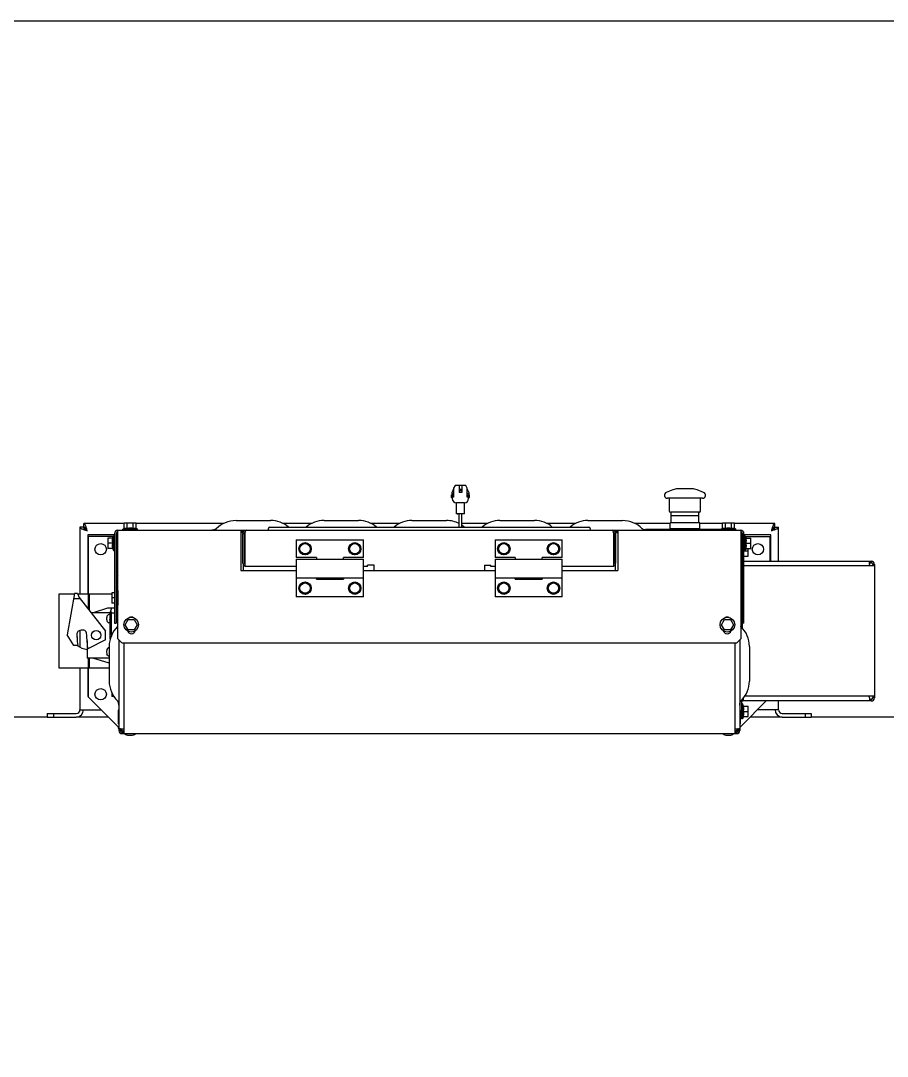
# Model space of a CAD drawing. Header units: millimetres. Extents: x 0 to 1390178, y 0 to 110113.
# Drawn here: x 719377.6 to 719758.2, y 32176.1 to 32630.7 of the extents above; entities that cross this region are included whole.
import ezdxf
from ezdxf.xclip import XClip

# ---------------------------------------------------------------- set-up
doc = ezdxf.new("R2010")
doc.units = ezdxf.units.MM
doc.header["$LTSCALE"] = 100
doc.header["$XCLIPFRAME"] = 0
doc.layers.add('X - 평면도$0$M-PAD', color=8, linetype='Continuous')
doc.layers.add('X - 평면도$0$설비장비', color=6, linetype='Continuous', plot=False)

# ---------------------------------------------------------------- blocks, each defined once
blk = doc.blocks.new('X - 평면도$0$A$C7c159ae6')
at = {"layer": 'X - 평면도$0$M-PAD'}
blk.add_lwpolyline([(7.29, 0), (7.29, -1300), (-2692.71, -1300), (-2692.71, 0), (7.29, 0)], dxfattribs=at)
at = {"layer": 'X - 평면도$0$설비장비'}
for p, q in [((-736.36, -204.07), (-737.05, -205.27)), ((-731.74, -204.07), (-736.36, -204.07)), ((-734.63, -204.07), (-734.63, -207.07)), ((-733.47, -204.07), (-733.47, -207.07)), ((-731.05, -205.27), (-731.74, -204.07)), ((-737.92, -209.27), (-737.92, -208.2)), ((-737.05, -205.57), (-737.86, -207.3)), ((-737.86, -207.3), (-737.86, -207.77)), ((-737.86, -207.77), (-737.05, -207.47)), ((-737.63, -208.2), (-737.63, -208.92)), ((-737.05, -205.27), (-737.05, -209.15)), ((-733.47, -205.8), (-734.63, -205.8)), ((-733.47, -206.38), (-734.63, -206.38)), ((-733.47, -207.07), (-734.63, -207.07)), ((-731.05, -209.15), (-731.05, -205.27)), ((-730.24, -207.3), (-731.05, -205.57)), ((-731.04, -207.47), (-730.24, -207.77)), ((-730.47, -208.92), (-730.47, -208.2)), ((-730.24, -207.77), (-730.24, -207.3)), ((-730.18, -208.2), (-730.18, -209.27)), ((-640.77, -205.93), (-643.66, -207.08)), ((-632.3, -205.52), (-638.63, -205.52)), ((-627.27, -207.08), (-630.16, -205.93)), ((-737.05, -209.15), (-737.63, -209.15)), ((-737.63, -209.15), (-737.63, -209.73)), ((-732.32, -211.58), (-735.78, -211.58)), ((-735.78, -216.54), (-735.78, -211.58)), ((-732.32, -216.54), (-732.32, -211.58)), ((-730.47, -209.15), (-731.05, -209.15)), ((-730.47, -209.73), (-730.47, -209.15)), ((-627.77, -209.66), (-643.17, -209.66)), ((-642.32, -215.34), (-642.32, -209.66)), ((-628.61, -215.34), (-628.61, -209.66)), ((-732.32, -216.54), (-735.78, -216.54)), ((-735.49, -216.58), (-735.49, -216.54)), ((-735.14, -216.58), (-735.49, -216.58)), ((-735.48, -216.58), (-735.48, -216.54)), ((-735.44, -216.58), (-735.44, -216.54)), ((-735.4, -216.58), (-735.4, -216.54)), ((-735.35, -216.58), (-735.35, -216.54)), ((-735.31, -216.58), (-735.31, -216.54)), ((-735.24, -216.58), (-735.24, -216.54)), ((-735.2, -216.58), (-735.2, -216.54)), ((-735.16, -216.58), (-735.16, -216.54)), ((-735.15, -216.58), (-735.15, -216.54)), ((-735.14, -216.58), (-735.14, -216.54)), ((-734.68, -222.27), (-734.68, -216.54)), ((-733.41, -222.27), (-733.41, -216.54)), ((-629.07, -215.8), (-641.87, -215.8)), ((-629.37, -217.35), (-641.57, -217.35)), ((-641.57, -220.37), (-641.57, -217.35)), ((-641.53, -217.35), (-641.53, -215.8)), ((-629.41, -217.35), (-629.41, -215.8)), ((-629.37, -220.37), (-629.37, -217.35)), ((-899.6, -222.36), (-901.15, -222.36)), ((-901.15, -222.36), (-901.15, -251.79)), ((-901.15, -222.36), (-901.13, -222.46)), ((-901.13, -222.46), (-901.07, -222.57)), ((-901.07, -222.57), (-900.97, -222.68)), ((-900.97, -222.68), (-900.83, -222.79)), ((-899.6, -222.36), (-899.58, -222.48)), ((-899.58, -222.48), (-899.54, -222.61)), ((-899.54, -222.61), (-899.47, -222.73)), ((-881.73, -220.68), (-899.47, -220.68)), ((-899.47, -222.23), (-899.47, -220.68)), ((-899.36, -220.7), (-899.47, -220.68)), ((-899.34, -222.24), (-899.47, -222.23)), ((-899.47, -222.73), (-899.38, -222.86)), ((-899.25, -220.76), (-899.36, -220.7)), ((-899.22, -222.28), (-899.34, -222.24)), ((-899.15, -220.86), (-899.25, -220.76)), ((-899.09, -222.35), (-899.22, -222.28)), ((-899.04, -220.99), (-899.15, -220.86)), ((-898.97, -222.45), (-899.09, -222.35)), ((-898.93, -221.17), (-899.04, -220.99)), ((-898.84, -222.57), (-898.97, -222.45)), ((-898.82, -221.37), (-898.93, -221.17)), ((-898.72, -222.71), (-898.84, -222.57)), ((-898.72, -221.61), (-898.82, -221.37)), ((-898.61, -221.88), (-898.72, -221.61)), ((-898.59, -222.87), (-898.72, -222.71)), ((-898.5, -222.17), (-898.61, -221.88)), ((-898.39, -222.48), (-898.5, -222.17)), ((-898.28, -222.81), (-898.39, -222.48)), ((-876.48, -220.63), (-881.73, -220.63)), ((-881.73, -222.86), (-881.73, -220.63)), ((-881.57, -222.79), (-881.4, -222.75)), ((-881.4, -222.75), (-881.24, -222.72)), ((-881.24, -222.72), (-881.07, -222.71)), ((-881.07, -222.71), (-880.91, -222.72)), ((-880.91, -222.72), (-880.74, -222.75)), ((-880.74, -222.75), (-880.58, -222.79)), ((-880.42, -222.86), (-880.42, -220.63)), ((-877.79, -222.86), (-877.79, -220.63)), ((-877.63, -222.79), (-877.47, -222.75)), ((-877.47, -222.75), (-877.3, -222.72)), ((-877.3, -222.72), (-877.14, -222.71)), ((-877.14, -222.71), (-876.97, -222.72)), ((-876.97, -222.72), (-876.81, -222.75)), ((-876.81, -222.75), (-876.64, -222.79)), ((-876.48, -222.86), (-876.48, -220.63)), ((-837.97, -220.68), (-876.48, -220.68)), ((-832.61, -219.42), (-817.42, -219.42)), ((-817.74, -222.27), (-677.74, -222.27)), ((-799.33, -220.68), (-812.06, -220.68)), ((-793.97, -219.42), (-778.78, -219.42)), ((-760.69, -220.68), (-773.43, -220.68)), ((-755.34, -219.42), (-740.14, -219.42)), ((-734.68, -220.68), (-734.79, -220.68)), ((-722.06, -220.68), (-733.41, -220.68)), ((-716.7, -219.42), (-701.51, -219.42)), ((-683.42, -220.68), (-696.15, -220.68)), ((-678.06, -219.42), (-662.87, -219.42)), ((-641.96, -220.68), (-657.52, -220.68)), ((-628.98, -220.37), (-641.96, -220.37)), ((-641.96, -223.02), (-641.96, -220.37)), ((-628.98, -223.02), (-628.98, -220.37)), ((-619, -220.68), (-628.98, -220.68)), ((-613.75, -220.63), (-619, -220.63)), ((-619, -222.86), (-619, -220.63)), ((-618.84, -222.79), (-618.68, -222.75)), ((-618.68, -222.75), (-618.51, -222.72)), ((-618.51, -222.72), (-618.35, -222.71)), ((-618.35, -222.71), (-618.18, -222.72)), ((-618.18, -222.72), (-618.02, -222.75)), ((-618.02, -222.75), (-617.85, -222.79)), ((-617.69, -222.86), (-617.69, -220.63)), ((-615.07, -222.86), (-615.07, -220.63)), ((-614.9, -222.79), (-614.74, -222.75)), ((-614.74, -222.75), (-614.57, -222.72)), ((-614.57, -222.72), (-614.41, -222.71)), ((-614.41, -222.71), (-614.24, -222.72)), ((-614.24, -222.72), (-614.08, -222.75)), ((-614.08, -222.75), (-613.92, -222.79)), ((-613.75, -222.86), (-613.75, -220.63)), ((-596.01, -220.68), (-613.75, -220.68)), ((-597.09, -222.48), (-597.2, -222.81)), ((-596.98, -222.17), (-597.09, -222.48)), ((-596.87, -221.88), (-596.98, -222.17)), ((-596.77, -222.71), (-596.89, -222.87)), ((-596.77, -221.61), (-596.87, -221.88)), ((-596.66, -221.37), (-596.77, -221.61)), ((-596.64, -222.57), (-596.77, -222.71)), ((-596.55, -221.17), (-596.66, -221.37)), ((-596.51, -222.45), (-596.64, -222.57)), ((-596.44, -220.99), (-596.55, -221.17)), ((-596.39, -222.35), (-596.51, -222.45)), ((-596.34, -220.86), (-596.44, -220.99)), ((-596.26, -222.28), (-596.39, -222.35)), ((-596.23, -220.76), (-596.34, -220.86)), ((-596.14, -222.24), (-596.26, -222.28)), ((-596.12, -220.7), (-596.23, -220.76)), ((-596.01, -222.23), (-596.14, -222.24)), ((-596.01, -220.68), (-596.12, -220.7)), ((-596.1, -222.86), (-596.01, -222.73)), ((-596.01, -222.23), (-596.01, -220.68)), ((-596.01, -222.73), (-595.94, -222.61)), ((-595.94, -222.61), (-595.9, -222.48)), ((-595.9, -222.48), (-595.88, -222.36)), ((-595.88, -222.36), (-594.33, -222.36)), ((-594.65, -222.79), (-594.51, -222.68)), ((-594.51, -222.68), (-594.41, -222.57)), ((-594.41, -222.57), (-594.35, -222.46)), ((-594.35, -222.46), (-594.33, -222.36)), ((-594.33, -237.27), (-594.33, -222.36)), ((-900.83, -222.79), (-900.66, -222.9)), ((-900.66, -222.9), (-900.45, -223)), ((-900.45, -223), (-900.22, -223.11)), ((-900.22, -223.11), (-899.95, -223.22)), ((-899.95, -223.22), (-899.66, -223.33)), ((-899.66, -223.33), (-899.34, -223.43)), ((-899.38, -222.86), (-899.26, -222.99)), ((-899.34, -223.43), (-899.01, -223.54)), ((-899.26, -222.99), (-899.12, -223.11)), ((-899.12, -223.11), (-898.96, -223.24)), ((-899.01, -223.54), (-898.67, -223.65)), ((-898.96, -223.24), (-898.78, -223.36)), ((-898.78, -223.36), (-898.59, -223.49)), ((-898.67, -223.65), (-898.32, -223.76)), ((-898.46, -223.05), (-898.59, -222.87)), ((-898.59, -223.49), (-898.38, -223.61)), ((-898.34, -223.24), (-898.46, -223.05)), ((-898.38, -223.61), (-898.17, -223.74)), ((-898.21, -223.44), (-898.34, -223.24)), ((-898.32, -223.76), (-897.96, -223.87)), ((-898.18, -223.16), (-898.28, -222.81)), ((-898.09, -223.65), (-898.21, -223.44)), ((-898.07, -223.51), (-898.18, -223.16)), ((-898.17, -223.74), (-897.96, -223.87)), ((-897.96, -223.87), (-898.09, -223.65)), ((-897.96, -223.87), (-898.07, -223.51)), ((-885.92, -225.68), (-897.74, -225.68)), ((-897.74, -225.68), (-897.74, -251.79)), ((-886.54, -226.47), (-897.51, -226.47)), ((-897.51, -226.47), (-897.51, -251.79)), ((-886.7, -227.09), (-888.92, -227.09)), ((-888.92, -227.09), (-888.92, -231.63)), ((-886.84, -227.08), (-886.38, -226.13)), ((-886.76, -227.37), (-886.7, -227.09)), ((-886.38, -226.13), (-885.92, -226.13)), ((-886.38, -226.13), (-886.38, -232.59)), ((-885.92, -225.04), (-885.92, -264.54)), ((-885.24, -225.04), (-885.24, -264.54)), ((-884.79, -227.27), (-885.24, -227.27)), ((-884.79, -225.04), (-884.79, -227.99)), ((-884.51, -225.68), (-884.79, -225.68)), ((-884.79, -226.47), (-884.51, -226.47)), ((-884.51, -223.63), (-828.15, -223.63)), ((-884.51, -271.36), (-884.51, -223.63)), ((-881.73, -222.86), (-882.33, -223.18)), ((-882.33, -223.18), (-875.88, -223.18)), ((-882.33, -223.63), (-882.33, -223.18)), ((-881.73, -222.86), (-881.57, -222.79)), ((-880.58, -222.79), (-880.42, -222.86)), ((-877.79, -222.86), (-877.63, -222.79)), ((-876.64, -222.79), (-876.48, -222.86)), ((-876.48, -222.86), (-875.88, -223.18)), ((-875.88, -223.63), (-875.88, -223.18)), ((-843.02, -223.63), (-843.18, -223.63)), ((-842.87, -223.62), (-843.02, -223.63)), ((-842.71, -223.6), (-842.87, -223.62)), ((-842.56, -223.58), (-842.71, -223.6)), ((-842.42, -223.56), (-842.56, -223.58)), ((-842.3, -223.53), (-842.42, -223.56)), ((-842.18, -223.5), (-842.3, -223.53)), ((-842.07, -223.47), (-842.18, -223.5)), ((-841.97, -223.44), (-842.07, -223.47)), ((-841.88, -223.41), (-841.97, -223.44)), ((-841.79, -223.37), (-841.88, -223.41)), ((-841.72, -223.34), (-841.79, -223.37)), ((-841.65, -223.31), (-841.72, -223.34)), ((-841.59, -223.28), (-841.65, -223.31)), ((-841.54, -223.25), (-841.59, -223.28)), ((-841.49, -223.22), (-841.54, -223.25)), ((-841.45, -223.2), (-841.49, -223.22)), ((-841.4, -223.17), (-841.45, -223.2)), ((-841.36, -223.14), (-841.4, -223.17)), ((-841.32, -223.11), (-841.36, -223.14)), ((-841.28, -223.08), (-841.32, -223.11)), ((-830.47, -223.63), (-830.47, -241.36)), ((-829.38, -224.31), (-830.47, -224.31)), ((-830.44, -224.55), (-830.47, -224.54)), ((-830.33, -224.58), (-830.44, -224.55)), ((-830.22, -224.61), (-830.33, -224.58)), ((-830.09, -224.62), (-830.22, -224.61)), ((-829.97, -224.62), (-830.09, -224.62)), ((-829.49, -224.62), (-829.97, -224.62)), ((-829.56, -225.04), (-828.88, -225.04)), ((-829.56, -238.13), (-829.56, -225.04)), ((-829.38, -224.36), (-829.38, -223.63)), ((-828.88, -238.13), (-828.88, -225.04)), ((-828.68, -224.8), (-828.75, -225.04)), ((-828.75, -225.04), (-828.75, -239.54)), ((-828.61, -224.56), (-828.68, -224.8)), ((-828.55, -224.34), (-828.61, -224.56)), ((-828.48, -224.13), (-828.55, -224.34)), ((-828.41, -223.96), (-828.48, -224.13)), ((-828.35, -223.82), (-828.41, -223.96)), ((-828.28, -223.72), (-828.35, -223.82)), ((-828.21, -223.65), (-828.28, -223.72)), ((-828.15, -223.63), (-828.21, -223.65)), ((-828.15, -223.63), (-667.33, -223.63)), ((-818.42, -223.63), (-818.42, -222.95)), ((-677.06, -222.95), (-677.06, -223.63)), ((-667.26, -223.66), (-667.34, -223.63)), ((-667.33, -223.63), (-610.97, -223.63)), ((-667.19, -223.74), (-667.26, -223.66)), ((-667.11, -223.87), (-667.19, -223.74)), ((-667.04, -224.04), (-667.11, -223.87)), ((-666.96, -224.26), (-667.04, -224.04)), ((-666.89, -224.5), (-666.96, -224.26)), ((-666.81, -224.77), (-666.89, -224.5)), ((-666.74, -225.04), (-666.81, -224.77)), ((-666.74, -239.54), (-666.74, -225.04)), ((-665.92, -225.04), (-666.6, -225.04)), ((-666.6, -225.04), (-666.6, -238.13)), ((-666.1, -224.36), (-666.1, -223.63)), ((-665.01, -224.31), (-666.1, -224.31)), ((-665.51, -224.62), (-665.99, -224.62)), ((-665.92, -225.04), (-665.92, -238.13)), ((-665.51, -224.62), (-665.39, -224.62)), ((-665.39, -224.62), (-665.27, -224.61)), ((-665.27, -224.61), (-665.15, -224.58)), ((-665.15, -224.58), (-665.05, -224.55)), ((-665.05, -224.55), (-665.01, -224.54)), ((-665.01, -223.63), (-665.01, -241.36)), ((-654.16, -223.11), (-654.21, -223.08)), ((-654.12, -223.14), (-654.16, -223.11)), ((-654.08, -223.17), (-654.12, -223.14)), ((-654.04, -223.2), (-654.08, -223.17)), ((-653.99, -223.22), (-654.04, -223.2)), ((-653.94, -223.25), (-653.99, -223.22)), ((-653.89, -223.28), (-653.94, -223.25)), ((-653.83, -223.31), (-653.89, -223.28)), ((-653.76, -223.34), (-653.83, -223.31)), ((-653.69, -223.37), (-653.76, -223.34)), ((-653.6, -223.41), (-653.69, -223.37)), ((-653.51, -223.44), (-653.6, -223.41)), ((-653.41, -223.47), (-653.51, -223.44)), ((-653.3, -223.5), (-653.41, -223.47)), ((-653.19, -223.53), (-653.3, -223.5)), ((-653.06, -223.56), (-653.19, -223.53)), ((-652.92, -223.58), (-653.06, -223.56)), ((-652.77, -223.6), (-652.92, -223.58)), ((-652.74, -223.61), (-652.77, -223.6)), ((-618.2, -223.4), (-652.74, -223.4)), ((-652.74, -223.63), (-652.74, -223.4)), ((-640.71, -223.38), (-651.39, -223.38)), ((-651.39, -223.4), (-651.39, -223.38)), ((-651.3, -223.4), (-651.3, -223.38)), ((-651.24, -223.4), (-651.24, -223.38)), ((-651.13, -223.4), (-651.13, -223.38)), ((-651.11, -223.4), (-651.11, -223.38)), ((-651.07, -223.4), (-651.07, -223.38)), ((-650.97, -223.4), (-650.97, -223.38)), ((-650.9, -223.4), (-650.9, -223.38)), ((-650.63, -223.4), (-650.63, -223.38)), ((-650.56, -223.4), (-650.56, -223.38)), ((-650.34, -223.4), (-650.34, -223.38)), ((-649.93, -223.4), (-649.93, -223.38)), ((-649.81, -223.4), (-649.81, -223.38)), ((-649.61, -223.4), (-649.61, -223.38)), ((-649.38, -223.4), (-649.38, -223.38)), ((-649.23, -223.4), (-649.23, -223.38)), ((-649.11, -223.4), (-649.11, -223.38)), ((-649.11, -223.4), (-649.11, -223.38)), ((-649.04, -223.4), (-649.04, -223.38)), ((-648.84, -223.4), (-648.84, -223.38)), ((-648.69, -223.4), (-648.69, -223.38)), ((-648.52, -223.4), (-648.52, -223.38)), ((-648.26, -223.4), (-648.26, -223.38)), ((-648.14, -223.4), (-648.14, -223.38)), ((-647.18, -223.4), (-647.18, -223.38)), ((-646.96, -223.4), (-646.96, -223.38)), ((-646.73, -223.4), (-646.73, -223.38)), ((-646.45, -223.4), (-646.45, -223.38)), ((-645.68, -223.4), (-645.68, -223.38)), ((-645.49, -223.4), (-645.49, -223.38)), ((-644.67, -223.4), (-644.67, -223.38)), ((-644.64, -223.4), (-644.64, -223.38)), ((-644.56, -223.4), (-644.56, -223.38)), ((-644.41, -223.4), (-644.41, -223.38)), ((-644.1, -223.4), (-644.1, -223.38)), ((-643.9, -223.4), (-643.9, -223.38)), ((-643.7, -223.4), (-643.7, -223.38)), ((-643.46, -223.4), (-643.46, -223.38)), ((-643.29, -223.4), (-643.29, -223.38)), ((-643.04, -223.4), (-643.04, -223.38)), ((-628.98, -223.02), (-641.96, -223.02)), ((-641.69, -223.4), (-641.69, -223.38)), ((-641.6, -223.38), (-641.6, -223.02)), ((-641.57, -223.4), (-641.57, -223.38)), ((-641.44, -223.4), (-641.44, -223.38)), ((-641.32, -223.4), (-641.32, -223.38)), ((-640.83, -223.4), (-640.83, -223.38)), ((-640.71, -223.4), (-640.71, -223.38)), ((-638.07, -223.38), (-638.69, -223.38)), ((-638.69, -223.4), (-638.69, -223.38)), ((-638.12, -223.4), (-638.12, -223.38)), ((-638.07, -223.4), (-638.07, -223.38)), ((-633.8, -223.38), (-635.58, -223.38)), ((-635.58, -223.4), (-635.58, -223.38)), ((-635.47, -223.4), (-635.47, -223.38)), ((-635.09, -223.4), (-635.09, -223.38)), ((-634.15, -223.4), (-634.15, -223.38)), ((-634.05, -223.4), (-634.05, -223.38)), ((-633.8, -223.4), (-633.8, -223.38)), ((-631.65, -223.38), (-633.44, -223.38)), ((-633.44, -223.4), (-633.44, -223.38)), ((-633.43, -223.4), (-633.43, -223.38)), ((-633.29, -223.4), (-633.29, -223.38)), ((-633.2, -223.4), (-633.2, -223.38)), ((-633.08, -223.4), (-633.08, -223.38)), ((-632.88, -223.4), (-632.88, -223.38)), ((-632.7, -223.4), (-632.7, -223.38)), ((-632.48, -223.4), (-632.48, -223.38)), ((-632.16, -223.4), (-632.16, -223.38)), ((-631.96, -223.4), (-631.96, -223.38)), ((-631.82, -223.4), (-631.82, -223.38)), ((-631.69, -223.4), (-631.69, -223.38)), ((-631.65, -223.4), (-631.65, -223.38)), ((-629.38, -223.38), (-631, -223.38)), ((-631, -223.4), (-631, -223.38)), ((-630.95, -223.4), (-630.95, -223.38)), ((-630.87, -223.4), (-630.87, -223.38)), ((-629.38, -223.4), (-629.38, -223.38)), ((-629.33, -223.4), (-629.33, -223.02)), ((-622.76, -223.38), (-629.33, -223.38)), ((-628.85, -223.4), (-628.85, -223.38)), ((-628.81, -223.4), (-628.81, -223.38)), ((-628.72, -223.4), (-628.72, -223.38)), ((-628.57, -223.4), (-628.57, -223.38)), ((-628.25, -223.4), (-628.25, -223.38)), ((-628.07, -223.4), (-628.07, -223.38)), ((-626.19, -223.4), (-626.19, -223.38)), ((-625.92, -223.4), (-625.92, -223.38)), ((-624.89, -223.4), (-624.89, -223.38)), ((-624.71, -223.4), (-624.71, -223.38)), ((-623.99, -223.4), (-623.99, -223.38)), ((-623.82, -223.4), (-623.82, -223.38)), ((-623.73, -223.4), (-623.73, -223.38)), ((-623.55, -223.4), (-623.55, -223.38)), ((-623.29, -223.4), (-623.29, -223.38)), ((-623.12, -223.4), (-623.12, -223.38)), ((-622.98, -223.4), (-622.98, -223.38)), ((-622.85, -223.4), (-622.85, -223.38)), ((-619.55, -223.38), (-622.76, -223.38)), ((-622.76, -223.4), (-622.76, -223.38)), ((-622.76, -223.4), (-622.76, -223.38)), ((-622.34, -223.4), (-622.34, -223.38)), ((-622.12, -223.4), (-622.12, -223.38)), ((-621.88, -223.4), (-621.88, -223.38)), ((-621.85, -223.4), (-621.85, -223.38)), ((-621.84, -223.4), (-621.84, -223.38)), ((-621.82, -223.4), (-621.82, -223.38)), ((-619, -222.86), (-619.6, -223.18)), ((-619.6, -223.18), (-613.15, -223.18)), ((-619.6, -223.38), (-619.6, -223.18)), ((-619.55, -223.4), (-619.55, -223.38)), ((-619, -222.86), (-618.84, -222.79)), ((-618.2, -223.63), (-618.2, -223.4)), ((-617.85, -222.79), (-617.69, -222.86)), ((-615.07, -222.86), (-614.9, -222.79)), ((-613.92, -222.79), (-613.75, -222.86)), ((-613.75, -222.86), (-613.15, -223.18)), ((-613.15, -223.63), (-613.15, -223.18)), ((-610.98, -223.63), (-610.98, -271.36)), ((-610.7, -225.68), (-610.98, -225.68)), ((-610.7, -226.47), (-610.98, -226.47)), ((-610.7, -225.04), (-610.7, -227.99)), ((-610.7, -227.27), (-610.24, -227.27)), ((-610.24, -264.54), (-610.24, -225.04)), ((-609.56, -264.54), (-609.56, -225.04)), ((-597.74, -225.68), (-609.56, -225.68)), ((-609.1, -226.13), (-609.56, -226.13)), ((-609.1, -226.13), (-609.1, -232.59)), ((-608.64, -227.08), (-609.1, -226.13)), ((-608.94, -226.47), (-597.97, -226.47)), ((-608.79, -227.09), (-606.56, -227.09)), ((-608.79, -227.09), (-608.72, -227.37)), ((-606.56, -231.63), (-606.56, -227.09)), ((-597.97, -237.27), (-597.97, -226.47)), ((-597.74, -237.27), (-597.74, -225.68)), ((-597.41, -223.51), (-597.52, -223.87)), ((-597.4, -223.65), (-597.52, -223.87)), ((-597.52, -223.87), (-597.31, -223.74)), ((-597.52, -223.87), (-597.16, -223.76)), ((-597.31, -223.16), (-597.41, -223.51)), ((-597.27, -223.44), (-597.4, -223.65)), ((-597.2, -222.81), (-597.31, -223.16)), ((-597.31, -223.74), (-597.1, -223.61)), ((-597.14, -223.24), (-597.27, -223.44)), ((-597.16, -223.76), (-596.81, -223.65)), ((-597.02, -223.05), (-597.14, -223.24)), ((-597.1, -223.61), (-596.89, -223.49)), ((-596.89, -222.87), (-597.02, -223.05)), ((-596.89, -223.49), (-596.7, -223.36)), ((-596.81, -223.65), (-596.47, -223.54)), ((-596.7, -223.36), (-596.52, -223.24)), ((-596.52, -223.24), (-596.36, -223.11)), ((-596.47, -223.54), (-596.14, -223.43)), ((-596.36, -223.11), (-596.22, -222.99)), ((-596.22, -222.99), (-596.1, -222.86)), ((-596.14, -223.43), (-595.82, -223.33)), ((-595.82, -223.33), (-595.53, -223.22)), ((-595.53, -223.22), (-595.27, -223.11)), ((-595.27, -223.11), (-595.03, -223)), ((-595.03, -223), (-594.82, -222.9)), ((-594.82, -222.9), (-594.65, -222.79)), ((-886.7, -229.36), (-888.92, -229.36)), ((-886.7, -231.63), (-888.92, -231.63)), ((-886.85, -228.22), (-886.84, -227.94)), ((-886.84, -228.51), (-886.85, -228.22)), ((-886.85, -230.49), (-886.84, -230.21)), ((-886.84, -230.78), (-886.85, -230.49)), ((-886.84, -227.94), (-886.81, -227.65)), ((-886.81, -228.79), (-886.84, -228.51)), ((-886.84, -230.21), (-886.81, -229.92)), ((-886.81, -231.07), (-886.84, -230.78)), ((-886.84, -231.64), (-886.38, -232.59)), ((-886.81, -227.65), (-886.76, -227.37)), ((-886.76, -229.08), (-886.81, -228.79)), ((-886.81, -229.92), (-886.76, -229.64)), ((-886.76, -231.35), (-886.81, -231.07)), ((-886.7, -229.36), (-886.76, -229.08)), ((-886.76, -229.64), (-886.7, -229.36)), ((-886.7, -231.63), (-886.76, -231.35)), ((-885.24, -227.99), (-884.51, -227.99)), ((-885.24, -230.72), (-884.51, -230.72)), ((-806.15, -227.95), (-776.6, -227.95)), ((-806.15, -227.95), (-806.15, -235.68)), ((-804.56, -230.5), (-802.29, -229.19)), ((-804.56, -233.13), (-804.56, -230.5)), ((-802.29, -229.19), (-800.01, -230.5)), ((-800.01, -230.5), (-800.01, -233.13)), ((-782.74, -230.5), (-780.47, -229.19)), ((-782.74, -233.13), (-782.74, -230.5)), ((-780.47, -229.19), (-778.2, -230.5)), ((-778.2, -230.5), (-778.2, -233.13)), ((-776.6, -235.68), (-776.6, -227.95)), ((-718.88, -227.95), (-689.33, -227.95)), ((-718.88, -227.95), (-718.88, -235.68)), ((-717.29, -230.5), (-715.01, -229.19)), ((-717.29, -233.13), (-717.29, -230.5)), ((-715.01, -229.19), (-712.74, -230.5)), ((-712.74, -230.5), (-712.74, -233.13)), ((-695.47, -230.5), (-693.2, -229.19)), ((-695.47, -233.13), (-695.47, -230.5)), ((-693.2, -229.19), (-690.92, -230.5)), ((-690.92, -230.5), (-690.92, -233.13)), ((-689.33, -235.68), (-689.33, -227.95)), ((-610.24, -227.99), (-610.98, -227.99)), ((-610.24, -230.72), (-610.98, -230.72)), ((-610.7, -236.24), (-610.7, -230.72)), ((-608.64, -231.64), (-609.1, -232.59)), ((-608.72, -229.08), (-608.79, -229.36)), ((-608.79, -229.36), (-606.56, -229.36)), ((-608.79, -229.36), (-608.72, -229.64)), ((-608.72, -231.35), (-608.79, -231.63)), ((-608.79, -231.63), (-606.56, -231.63)), ((-608.72, -227.37), (-608.67, -227.65)), ((-608.67, -228.79), (-608.72, -229.08)), ((-608.72, -229.64), (-608.67, -229.92)), ((-608.67, -231.07), (-608.72, -231.35)), ((-608.67, -227.65), (-608.65, -227.94)), ((-608.65, -228.51), (-608.67, -228.79)), ((-608.67, -229.92), (-608.65, -230.21)), ((-608.65, -230.78), (-608.67, -231.07)), ((-608.65, -227.94), (-608.64, -228.22)), ((-608.64, -228.22), (-608.65, -228.51)), ((-608.65, -230.21), (-608.64, -230.5)), ((-608.64, -230.5), (-608.65, -230.78)), ((-607.7, -234.99), (-607.7, -231.63)), ((-886.38, -232.59), (-885.92, -232.59)), ((-884.51, -235.97), (-885.24, -236.68)), ((-797.29, -235.68), (-806.15, -235.68)), ((-806.15, -236.36), (-776.6, -236.36)), ((-806.15, -236.36), (-806.15, -252.95)), ((-802.29, -234.44), (-804.56, -233.13)), ((-800.01, -233.13), (-802.29, -234.44)), ((-797.29, -235.68), (-797.29, -236.36)), ((-776.6, -235.68), (-785.47, -235.68)), ((-785.47, -236.36), (-785.47, -235.68)), ((-780.47, -234.44), (-782.74, -233.13)), ((-778.2, -233.13), (-780.47, -234.44)), ((-776.6, -252.95), (-776.6, -236.36)), ((-710.01, -235.68), (-718.88, -235.68)), ((-718.88, -236.36), (-689.33, -236.36)), ((-718.88, -236.36), (-718.88, -252.95)), ((-715.01, -234.44), (-717.29, -233.13)), ((-712.74, -233.13), (-715.01, -234.44)), ((-710.01, -235.68), (-710.01, -236.36)), ((-689.33, -235.68), (-698.2, -235.68)), ((-698.2, -236.36), (-698.2, -235.68)), ((-693.2, -234.44), (-695.47, -233.13)), ((-690.92, -233.13), (-693.2, -234.44)), ((-689.33, -252.95), (-689.33, -236.36)), ((-610.98, -235.97), (-610.24, -236.68)), ((-610.24, -235.95), (-610.7, -235.95)), ((-609.1, -232.59), (-609.56, -232.59)), ((-609.56, -232.72), (-607.7, -232.72)), ((-609.56, -234.99), (-607.7, -234.99)), ((-829.38, -241.36), (-829.38, -238.82)), ((-806.15, -239.54), (-828.75, -239.54)), ((-774.84, -239.54), (-776.6, -239.54)), ((-771.93, -238.96), (-774.84, -238.96)), ((-774.84, -239.54), (-774.84, -238.96)), ((-771.93, -241.36), (-771.93, -238.96)), ((-723.55, -238.96), (-720.65, -238.96)), ((-723.55, -238.96), (-723.55, -241.36)), ((-720.65, -239.54), (-720.65, -238.96)), ((-718.88, -239.54), (-720.65, -239.54)), ((-666.74, -239.54), (-689.33, -239.54)), ((-666.1, -238.82), (-666.1, -241.36)), ((-609.56, -237.27), (-553.7, -237.27)), ((-552.29, -239.37), (-609.56, -239.37)), ((-554.41, -238.68), (-554.53, -239.37)), ((-554.41, -238.68), (-554.38, -238.43)), ((-554.38, -238.43), (-554.37, -238.19)), ((-554.37, -238.19), (-554.36, -237.97)), ((-554.36, -237.37), (-554.35, -237.31)), ((-554.36, -237.46), (-554.36, -237.37)), ((-554.35, -237.6), (-554.36, -237.46)), ((-554.36, -237.97), (-554.35, -237.77)), ((-554.36, -237.96), (-554.29, -237.95)), ((-554.35, -237.31), (-554.33, -237.28)), ((-554.35, -237.77), (-554.35, -237.6)), ((-554.33, -237.28), (-554.29, -237.27)), ((-554.29, -237.27), (-554.29, -237.95)), ((-554.29, -237.95), (-553.7, -237.95)), ((-553.7, -237.27), (-553.7, -237.95)), ((-552.29, -238.68), (-552.97, -238.68)), ((-552.97, -238.68), (-552.97, -239.37)), ((-552.29, -238.68), (-552.29, -297.22)), ((-885.24, -242.84), (-884.51, -243.67)), ((-830.47, -241.36), (-806.15, -241.36)), ((-806.15, -244.54), (-776.6, -244.54)), ((-797.29, -245.22), (-797.29, -244.54)), ((-797.29, -245.22), (-785.47, -245.22)), ((-785.47, -244.54), (-785.47, -245.22)), ((-776.6, -241.36), (-718.88, -241.36)), ((-718.88, -244.54), (-689.33, -244.54)), ((-710.01, -245.22), (-710.01, -244.54)), ((-710.01, -245.22), (-698.2, -245.22)), ((-698.2, -244.54), (-698.2, -245.22)), ((-689.33, -241.36), (-665.01, -241.36)), ((-610.24, -242.84), (-610.98, -243.67)), ((-610.36, -242.98), (-610.36, -266.49)), ((-804.56, -247.77), (-802.29, -246.46)), ((-804.56, -250.4), (-804.56, -247.77)), ((-802.29, -246.46), (-800.01, -247.77)), ((-800.01, -247.77), (-800.01, -250.4)), ((-782.74, -247.77), (-780.47, -246.46)), ((-782.74, -250.4), (-782.74, -247.77)), ((-780.47, -246.46), (-778.2, -247.77)), ((-778.2, -247.77), (-778.2, -250.4)), ((-717.29, -247.77), (-715.01, -246.46)), ((-717.29, -250.4), (-717.29, -247.77)), ((-715.01, -246.46), (-712.74, -247.77)), ((-712.74, -247.77), (-712.74, -250.4)), ((-695.47, -247.77), (-693.2, -246.46)), ((-695.47, -250.4), (-695.47, -247.77)), ((-693.2, -246.46), (-690.92, -247.77)), ((-690.92, -247.77), (-690.92, -250.4)), ((-903.67, -251.79), (-910.42, -251.79)), ((-910.42, -251.79), (-910.42, -284.02)), ((-903.62, -251.49), (-906.8, -269.57)), ((-900.98, -253.78), (-904.02, -253.76)), ((-902.25, -251.49), (-903.62, -251.49)), ((-902.25, -251.49), (-901.48, -253.14)), ((-897.44, -251.79), (-902.11, -251.79)), ((-901.48, -253.14), (-889.92, -267.93)), ((-897.44, -258.32), (-897.44, -251.79)), ((-887.1, -251.79), (-897.09, -251.79)), ((-897.09, -251.79), (-897.09, -258.76)), ((-885.92, -251.13), (-887.1, -251.13)), ((-887.1, -251.13), (-887.1, -255.68)), ((-885.92, -253.4), (-887.1, -253.4)), ((-884.88, -251.13), (-885.24, -251.13)), ((-884.88, -253.4), (-885.24, -253.4)), ((-885.03, -251.13), (-884.56, -250.18)), ((-885.03, -252.27), (-885.02, -251.98)), ((-885.02, -252.55), (-885.03, -252.27)), ((-885.03, -254.54), (-885.02, -254.25)), ((-885.02, -254.83), (-885.03, -254.54)), ((-885.02, -251.98), (-884.99, -251.7)), ((-884.99, -252.84), (-885.02, -252.55)), ((-885.02, -254.25), (-884.99, -253.97)), ((-884.99, -251.7), (-884.94, -251.41)), ((-884.94, -253.12), (-884.99, -252.84)), ((-884.99, -253.97), (-884.94, -253.68)), ((-884.94, -251.41), (-884.88, -251.13)), ((-884.88, -253.4), (-884.94, -253.12)), ((-884.94, -253.68), (-884.88, -253.4)), ((-884.56, -250.18), (-884.51, -250.18)), ((-884.56, -250.18), (-884.56, -256.63)), ((-776.6, -252.95), (-806.15, -252.95)), ((-802.29, -251.71), (-804.56, -250.4)), ((-800.01, -250.4), (-802.29, -251.71)), ((-780.47, -251.71), (-782.74, -250.4)), ((-778.2, -250.4), (-780.47, -251.71)), ((-689.33, -252.95), (-718.88, -252.95)), ((-715.01, -251.71), (-717.29, -250.4)), ((-712.74, -250.4), (-715.01, -251.71)), ((-693.2, -251.71), (-695.47, -250.4)), ((-690.92, -250.4), (-693.2, -251.71)), ((-897.09, -254.77), (-897.44, -254.77)), ((-897.09, -257.49), (-897.44, -257.49)), ((-895.17, -259.77), (-888.88, -257.72)), ((-888.88, -257.72), (-885.92, -257.72)), ((-887.29, -257.72), (-887.98, -260.3)), ((-887.29, -260), (-887.64, -259.05)), ((-885.92, -255.68), (-887.1, -255.68)), ((-884.88, -255.68), (-885.24, -255.68)), ((-885.24, -257.72), (-884.51, -257.72)), ((-885.03, -255.68), (-884.56, -256.63)), ((-884.99, -255.11), (-885.02, -254.83)), ((-884.94, -255.4), (-884.99, -255.11)), ((-884.88, -255.68), (-884.94, -255.4)), ((-884.56, -256.63), (-884.51, -256.63)), ((-896.3, -259.77), (-887.83, -259.77)), ((-889.29, -262.26), (-889.47, -262.26)), ((-889.29, -262.73), (-889.47, -262.73)), ((-889.11, -261.05), (-889.3, -261.46)), ((-889.3, -261.47), (-889.29, -261.47)), ((-889.3, -262.38), (-889.29, -262.26)), ((-889.3, -262.49), (-889.3, -262.38)), ((-889.3, -262.61), (-889.3, -262.49)), ((-889.29, -262.73), (-889.3, -262.61)), ((-889.29, -263.52), (-889.3, -263.52)), ((-889.11, -263.94), (-889.3, -263.53)), ((-888.01, -260.68), (-888.47, -260.68)), ((-888.01, -260.41), (-888.02, -260.45)), ((-887.74, -260.3), (-888.01, -260.3)), ((-888.01, -260.3), (-888.01, -261.12)), ((-887.74, -260.32), (-888.01, -260.32)), ((-887.74, -260.45), (-888.01, -260.45)), ((-887.74, -260.77), (-888.01, -260.77)), ((-888.01, -261.1), (-888.01, -261.13)), ((-888.01, -261.12), (-887.74, -261.12)), ((-887.74, -261.13), (-888.01, -261.13)), ((-888.01, -261.13), (-888.01, -261.89)), ((-887.74, -261.68), (-888.01, -261.68)), ((-888.01, -261.89), (-887.74, -261.89)), ((-888.01, -261.89), (-888.01, -262.16)), ((-888.01, -262.16), (-887.74, -262.16)), ((-888.01, -262.16), (-888.01, -262.83)), ((-887.74, -262.18), (-888.01, -262.18)), ((-887.74, -262.81), (-888.01, -262.81)), ((-888.01, -262.83), (-887.74, -262.83)), ((-888.01, -263.1), (-888.01, -262.83)), ((-888.01, -263.1), (-887.74, -263.1)), ((-888.01, -263.1), (-888.01, -263.86)), ((-887.74, -263.31), (-888.01, -263.31)), ((-887.74, -264.69), (-887.74, -260.3)), ((-887.54, -261.59), (-887.74, -261.59)), ((-887.54, -263.4), (-887.74, -263.4)), ((-887.29, -260), (-885.92, -260)), ((-887.29, -269.81), (-887.29, -260)), ((-885.24, -260), (-884.51, -260)), ((-881.27, -265.13), (-879.96, -262.86)), ((-879.96, -262.86), (-877.34, -262.86)), ((-877.34, -262.86), (-876.03, -265.13)), ((-619.46, -265.13), (-618.14, -262.86)), ((-618.14, -262.86), (-615.52, -262.86)), ((-615.52, -262.86), (-614.21, -265.13)), ((-901.15, -267.71), (-901.15, -275.01)), ((-889.92, -271.75), (-889.92, -267.93)), ((-888.01, -264.31), (-888.47, -264.31)), ((-887.74, -263.86), (-888.01, -263.86)), ((-888.01, -263.89), (-888.01, -263.86)), ((-888.01, -263.87), (-887.74, -263.87)), ((-888.01, -263.87), (-888.01, -264.69)), ((-887.74, -264.22), (-888.01, -264.22)), ((-887.74, -264.54), (-888.01, -264.54)), ((-887.74, -264.67), (-888.01, -264.67)), ((-887.74, -264.69), (-888.01, -264.69)), ((-887.85, -271.37), (-887.85, -264.69)), ((-885.92, -264.54), (-885.24, -264.54)), ((-884.66, -266), (-884.52, -265.8)), ((-884.52, -265.8), (-884.51, -265.78)), ((-879.96, -267.4), (-881.27, -265.13)), ((-877.34, -267.4), (-879.96, -267.4)), ((-876.03, -265.13), (-877.34, -267.4)), ((-618.14, -267.4), (-619.46, -265.13)), ((-615.52, -267.4), (-618.14, -267.4)), ((-614.21, -265.13), (-615.52, -267.4)), ((-610.94, -265.84), (-610.98, -265.78)), ((-610.91, -265.89), (-610.94, -265.84)), ((-610.87, -265.95), (-610.91, -265.89)), ((-610.82, -266.01), (-610.87, -265.95)), ((-609.56, -264.54), (-610.24, -264.54)), ((-903.83, -274.22), (-906.8, -269.57)), ((-898.14, -269.89), (-898.34, -268.71)), ((-897.76, -275.78), (-898.08, -270.37)), ((-897.97, -272.23), (-897.97, -279.77)), ((-889.92, -271.75), (-897.76, -275.78)), ((-882.69, -273.18), (-884.51, -271.36)), ((-884.1, -271.76), (-884.1, -311.59)), ((-610.98, -271.36), (-612.8, -273.18)), ((-611.38, -271.76), (-611.38, -311.59)), ((-902.06, -274.22), (-903.83, -274.22)), ((-889.29, -276.81), (-889.47, -276.81)), ((-889.29, -277.27), (-889.47, -277.27)), ((-889.11, -275.59), (-889.3, -276.01)), ((-889.3, -276.01), (-889.29, -276.01)), ((-889.3, -276.92), (-889.29, -276.81)), ((-889.3, -277.04), (-889.3, -276.92)), ((-889.3, -277.16), (-889.3, -277.04)), ((-889.29, -277.27), (-889.3, -277.16)), ((-888.32, -275.22), (-888.47, -275.22)), ((-888.32, -274.67), (-888.32, -289.86)), ((-612.8, -273.18), (-882.69, -273.18)), ((-881.95, -273.18), (-881.95, -312.95)), ((-613.53, -273.18), (-613.53, -312.95)), ((-607.16, -274.67), (-607.16, -289.86)), ((-888.32, -279.77), (-897.97, -279.77)), ((-897.44, -284.02), (-897.44, -279.77)), ((-897.09, -281.04), (-897.44, -281.04)), ((-897.09, -279.77), (-897.09, -284.02)), ((-895.17, -279.77), (-888.88, -281.81)), ((-889.29, -278.07), (-889.3, -278.07)), ((-889.11, -278.49), (-889.3, -278.07)), ((-888.88, -281.81), (-888.32, -281.81)), ((-888.32, -278.86), (-888.47, -278.86)), ((-910.42, -284.02), (-897.44, -284.02)), ((-901.15, -284.02), (-901.15, -302.49)), ((-897.74, -284.02), (-897.74, -296.55)), ((-897.51, -284.02), (-897.51, -296.8)), ((-897.09, -284.02), (-888.32, -284.02)), ((-887.1, -295.13), (-887.1, -296.59)), ((-897.74, -296.55), (-897.51, -296.77)), ((-884.79, -309.53), (-897.51, -296.8)), ((-886.26, -296.59), (-887.1, -296.59)), ((-884.62, -298.58), (-884.66, -298.53)), ((-884.58, -298.64), (-884.62, -298.58)), ((-884.54, -298.7), (-884.58, -298.64)), ((-884.5, -298.76), (-884.54, -298.7)), ((-884.47, -298.82), (-884.5, -298.76)), ((-884.44, -298.88), (-884.47, -298.82)), ((-884.4, -298.95), (-884.44, -298.88)), ((-884.37, -299.04), (-884.4, -298.95)), ((-884.33, -299.13), (-884.37, -299.04)), ((-884.29, -299.24), (-884.33, -299.13)), ((-884.25, -299.36), (-884.29, -299.24)), ((-884.22, -299.5), (-884.25, -299.36)), ((-884.18, -299.63), (-884.22, -299.5)), ((-884.16, -299.76), (-884.18, -299.63)), ((-884.14, -299.88), (-884.16, -299.76)), ((-884.13, -299.99), (-884.14, -299.88)), ((-884.12, -300.1), (-884.13, -299.99)), ((-611.36, -300.1), (-611.35, -299.99)), ((-611.35, -299.99), (-611.34, -299.88)), ((-611.34, -299.88), (-611.32, -299.76)), ((-611.32, -299.76), (-611.3, -299.63)), ((-611.3, -299.63), (-611.27, -299.5)), ((-611.27, -299.5), (-611.23, -299.36)), ((-611.23, -299.36), (-611.19, -299.24)), ((-611.19, -299.24), (-611.15, -299.13)), ((-611.15, -299.13), (-611.12, -299.04)), ((-611.12, -299.04), (-611.08, -298.95)), ((-611.08, -298.95), (-611.04, -298.88)), ((-611.04, -298.88), (-611.01, -298.82)), ((-611.01, -298.82), (-610.98, -298.76)), ((-610.98, -298.76), (-610.94, -298.7)), ((-610.94, -298.7), (-610.91, -298.64)), ((-610.91, -298.64), (-610.87, -298.58)), ((-610.87, -298.58), (-610.82, -298.53)), ((-610.7, -309.53), (-599.8, -298.63)), ((-610.7, -299.36), (-610.7, -305.68)), ((-610.24, -299.95), (-610.7, -299.95)), ((-610.24, -299.95), (-610.24, -306.4)), ((-609.77, -300.9), (-610.24, -299.95)), ((-609.97, -297.95), (-609.95, -297.92)), ((-609.97, -297.95), (-609.97, -298.63)), ((-609.97, -297.95), (-609.96, -298.63)), ((-609.96, -298.63), (-609.97, -298.63)), ((-609.96, -298.63), (-609.92, -298.59)), ((-553.7, -298.63), (-609.96, -298.63)), ((-609.96, -298.63), (-609.96, -298.63)), ((-609.96, -298.63), (-609.96, -298.63)), ((-609.95, -297.92), (-609.92, -297.87)), ((-609.92, -297.87), (-609.9, -297.8)), ((-609.92, -298.59), (-609.88, -298.51)), ((-609.9, -297.8), (-609.89, -297.71)), ((-609.89, -297.71), (-609.87, -297.61)), ((-609.88, -298.51), (-609.84, -298.4)), ((-609.87, -297.61), (-609.86, -297.49)), ((-609.86, -297.49), (-609.86, -297.46)), ((-609.84, -298.4), (-609.81, -298.25)), ((-609.81, -298.25), (-609.79, -298.08)), ((-609.79, -298.08), (-609.76, -297.89)), ((-609.76, -297.89), (-609.75, -297.68)), ((-609.75, -297.68), (-609.74, -297.45)), ((-609.74, -297.45), (-609.74, -297.3)), ((-552.29, -296.53), (-609.18, -296.53)), ((-594.33, -302.49), (-594.33, -298.63)), ((-554.41, -297.22), (-554.53, -296.53)), ((-554.41, -297.22), (-554.38, -297.47)), ((-554.38, -297.47), (-554.37, -297.7)), ((-554.37, -297.7), (-554.36, -297.93)), ((-554.36, -297.93), (-554.35, -298.13)), ((-554.29, -297.95), (-554.36, -297.94)), ((-554.35, -298.3), (-554.36, -298.44)), ((-554.36, -298.53), (-554.36, -298.44)), ((-554.35, -298.58), (-554.36, -298.53)), ((-554.35, -298.13), (-554.35, -298.3)), ((-554.33, -298.62), (-554.35, -298.58)), ((-554.29, -298.63), (-554.33, -298.62)), ((-553.7, -297.95), (-554.29, -297.95)), ((-554.29, -298.63), (-554.29, -297.95)), ((-553.7, -298.63), (-553.7, -297.95)), ((-552.97, -296.53), (-552.97, -297.22)), ((-552.29, -297.22), (-552.97, -297.22)), ((-915.51, -304.13), (-902.79, -304.13)), ((-915.51, -304.13), (-915.51, -305.68)), ((-912.78, -304.13), (-912.78, -305.68)), ((-901.15, -302.49), (-891.82, -302.49)), ((-884.1, -302.73), (-884.45, -302.73)), ((-884.45, -302.73), (-884.45, -308.62)), ((-884.11, -300.21), (-884.12, -300.1)), ((-884.11, -300.32), (-884.11, -300.21)), ((-884.1, -300.43), (-884.11, -300.32)), ((-611.38, -300.32), (-611.37, -300.21)), ((-611.38, -300.43), (-611.38, -300.32)), ((-611.38, -302.73), (-611.03, -302.73)), ((-611.37, -300.21), (-611.36, -300.1)), ((-611.03, -308.62), (-611.03, -302.73)), ((-609.92, -300.9), (-607.7, -300.9)), ((-609.92, -300.9), (-609.86, -301.18)), ((-609.86, -302.9), (-609.92, -303.18)), ((-609.92, -303.18), (-607.7, -303.18)), ((-609.92, -303.18), (-609.86, -303.46)), ((-609.86, -301.18), (-609.81, -301.47)), ((-609.81, -302.61), (-609.86, -302.9)), ((-609.86, -303.46), (-609.81, -303.74)), ((-609.81, -301.47), (-609.78, -301.75)), ((-609.78, -302.33), (-609.81, -302.61)), ((-609.81, -303.74), (-609.78, -304.03)), ((-609.78, -301.75), (-609.77, -302.04)), ((-609.77, -302.04), (-609.78, -302.33)), ((-609.78, -304.03), (-609.77, -304.31)), ((-609.77, -304.31), (-609.78, -304.6)), ((-607.7, -305.45), (-607.7, -300.9)), ((-594.33, -302.49), (-603.66, -302.49)), ((-592.7, -304.13), (-579.98, -304.13)), ((-582.7, -304.13), (-582.7, -305.68)), ((-579.98, -304.13), (-579.98, -305.68)), ((-915.51, -305.68), (-1689.33, -305.68)), ((-915.51, -305.68), (-902.79, -305.68)), ((-888.63, -305.68), (-902.79, -305.68)), ((-884.1, -308.62), (-884.45, -308.62)), ((-611.38, -308.62), (-611.03, -308.62)), ((-611.03, -305.68), (-610.7, -305.68)), ((-610.7, -306.4), (-610.7, -305.68)), ((-610.24, -306.4), (-610.7, -306.4)), ((-609.77, -305.45), (-610.24, -306.4)), ((-609.86, -305.17), (-609.92, -305.45)), ((-609.92, -305.45), (-607.7, -305.45)), ((-609.81, -304.89), (-609.86, -305.17)), ((-609.78, -304.6), (-609.81, -304.89)), ((-592.7, -305.68), (-606.85, -305.68)), ((-592.7, -305.68), (-579.98, -305.68)), ((-537.73, -305.68), (-579.98, -305.68)), ((-884.65, -309.69), (-884.79, -309.53)), ((-884.53, -309.86), (-884.65, -309.69)), ((-884.41, -310.03), (-884.53, -309.86)), ((-884.3, -310.19), (-884.41, -310.03)), ((-884.22, -310.36), (-884.3, -310.19)), ((-884.16, -310.52), (-884.22, -310.36)), ((-884.12, -310.69), (-884.16, -310.52)), ((-884.1, -310.86), (-884.12, -310.69)), ((-884.09, -310.9), (-884.1, -310.95)), ((-883.42, -310.95), (-884.1, -310.95)), ((-883.42, -311.59), (-884.1, -311.59)), ((-884.06, -310.86), (-884.09, -310.9)), ((-884, -310.83), (-884.06, -310.86)), ((-883.92, -310.81), (-884, -310.83)), ((-883.82, -310.8), (-883.92, -310.81)), ((-883.71, -310.79), (-883.82, -310.8)), ((-883.71, -310.79), (-881.95, -310.79)), ((-883.4, -310.86), (-883.42, -310.9)), ((-883.42, -310.9), (-883.42, -310.95)), ((-883.42, -310.95), (-883.42, -311.59)), ((-883.41, -310.88), (-882.7, -311.59)), ((-883.37, -310.83), (-883.4, -310.86)), ((-883.33, -310.81), (-883.37, -310.83)), ((-883.28, -310.8), (-883.33, -310.81)), ((-883.22, -310.79), (-883.28, -310.8)), ((-882.74, -312.27), (-881.95, -312.27)), ((-882.74, -312.27), (-882.74, -312.95)), ((-882.74, -312.95), (-612.74, -312.95)), ((-882.7, -311.59), (-882.59, -311.76)), ((-882.7, -311.59), (-882.59, -311.67)), ((-882.59, -311.67), (-882.48, -311.76)), ((-882.59, -311.76), (-882.48, -311.93)), ((-882.48, -311.76), (-882.38, -311.84)), ((-882.48, -311.93), (-882.38, -312.1)), ((-882.38, -311.84), (-882.28, -311.92)), ((-882.38, -312.1), (-882.28, -312.25)), ((-882.28, -311.92), (-882.19, -312)), ((-882.28, -312.25), (-882.27, -312.27)), ((-882.19, -312), (-882.12, -312.07)), ((-882.12, -312.07), (-882.08, -312.11)), ((-882.06, -311.59), (-882.08, -311.59)), ((-882.08, -312.27), (-882.08, -311.59)), ((-881.95, -311.59), (-882.06, -311.59)), ((-882.06, -312.27), (-882.06, -311.59)), ((-881.4, -313.04), (-881.4, -312.95)), ((-876.83, -313.04), (-881.4, -313.04)), ((-881.38, -313.04), (-881.38, -312.95)), ((-879.79, -313.64), (-878.45, -313.64)), ((-876.83, -313.04), (-876.83, -312.95)), ((-618.65, -313.04), (-618.65, -312.95)), ((-614.08, -313.04), (-618.65, -313.04)), ((-617.04, -313.64), (-615.7, -313.64)), ((-614.1, -313.04), (-614.1, -312.95)), ((-614.08, -313.04), (-614.08, -312.95)), ((-613.53, -310.79), (-611.78, -310.79)), ((-613.45, -311.59), (-613.53, -311.59)), ((-613.53, -312.27), (-612.74, -312.27)), ((-613.45, -312.27), (-613.45, -311.59)), ((-613.45, -312.17), (-613.41, -312.13)), ((-613.41, -312.13), (-613.36, -312.07)), ((-613.36, -312.07), (-613.29, -312)), ((-613.29, -312), (-613.21, -311.92)), ((-613.21, -311.92), (-613.11, -311.84)), ((-613.21, -312.27), (-613.2, -312.25)), ((-613.2, -312.25), (-613.11, -312.1)), ((-613, -311.76), (-613.11, -311.84)), ((-613, -311.93), (-613.11, -312.1)), ((-612.89, -311.67), (-613, -311.76)), ((-612.89, -311.76), (-613, -311.93)), ((-612.78, -311.59), (-612.89, -311.67)), ((-612.78, -311.59), (-612.89, -311.76)), ((-612.08, -310.88), (-612.78, -311.59)), ((-612.74, -312.27), (-612.74, -312.95)), ((-612.2, -310.8), (-612.26, -310.79)), ((-612.15, -310.81), (-612.2, -310.8)), ((-612.11, -310.83), (-612.15, -310.81)), ((-612.08, -310.86), (-612.11, -310.83)), ((-612.07, -310.9), (-612.08, -310.86)), ((-612.06, -310.95), (-612.07, -310.9)), ((-612.06, -310.95), (-611.38, -310.95)), ((-612.06, -311.59), (-612.06, -310.95)), ((-612.06, -311.59), (-611.38, -311.59)), ((-611.66, -310.8), (-611.78, -310.79)), ((-611.56, -310.81), (-611.66, -310.8)), ((-611.48, -310.83), (-611.56, -310.81)), ((-611.42, -310.86), (-611.48, -310.83)), ((-611.39, -310.9), (-611.42, -310.86)), ((-611.38, -310.95), (-611.39, -310.9)), ((-611.38, -310.86), (-611.36, -310.69)), ((-611.36, -310.69), (-611.33, -310.52)), ((-611.33, -310.52), (-611.26, -310.36)), ((-611.26, -310.36), (-611.18, -310.19)), ((-611.18, -310.19), (-611.07, -310.03)), ((-611.07, -310.03), (-610.96, -309.86)), ((-610.96, -309.86), (-610.83, -309.69)), ((-610.83, -309.69), (-610.7, -309.53))]:
    blk.add_line(p, q, dxfattribs=at)
for centre, radius in [((-892.06, -232.04), 2.5), ((-802.29, -231.81), 2.73), ((-802.29, -231.81), 2.27), ((-780.47, -231.81), 2.73), ((-780.47, -231.81), 2.27), ((-715.01, -231.81), 2.73), ((-715.01, -231.81), 2.27), ((-693.2, -231.81), 2.73), ((-693.2, -231.81), 2.27), ((-603.42, -232.04), 2.5), ((-802.29, -249.09), 2.73), ((-802.29, -249.09), 2.27), ((-780.47, -249.09), 2.73), ((-780.47, -249.09), 2.27), ((-715.01, -249.09), 2.73), ((-715.01, -249.09), 2.27), ((-693.2, -249.09), 2.73), ((-693.2, -249.09), 2.27), ((-878.65, -265.13), 3.23), ((-616.83, -265.13), 3.23), ((-894.01, -269.77), 2.09), ((-892.06, -295.68), 2.5)]:
    blk.add_circle(centre, radius, dxfattribs=at)
for centre, radius, start, end in [((-737.77, -208.2), 0.144, 0, 180), ((-737.4, -208.92), 0.231, 180, 270), ((-730.7, -208.92), 0.231, 270, 0), ((-730.32, -208.2), 0.144, 0, 180), ((-643.17, -208.32), 1.34, 111.7392, 270), ((-638.63, -211.29), 5.77, 90, 111.7392), ((-632.3, -211.29), 5.77, 68.2608, 90), ((-627.77, -208.32), 1.34, 270, 68.2608), ((-737.63, -209.27), 0.289, 180, 270), ((-735.78, -209.73), 1.85, 180, 270), ((-732.32, -209.73), 1.85, 270, 0), ((-730.47, -209.27), 0.289, 270, 0), ((-641.87, -215.34), 0.455, 180, 270), ((-629.07, -215.34), 0.455, 270, 0), ((-879.1, -228.54), 5.84, 77.0077, 102.9923), ((-832.61, -231.51), 12.09, 90, 135.7894), ((-817.74, -222.95), 0.682, 90, 180), ((-817.42, -231.51), 12.09, 49.8756, 90), ((-793.97, -231.51), 12.09, 90, 130.1244), ((-778.78, -231.51), 12.09, 49.8756, 90), ((-755.34, -231.51), 12.09, 90, 130.1244), ((-740.14, -231.51), 12.09, 63.1287, 90), ((-740.14, -231.51), 12.09, 49.8756, 56.1252), ((-716.7, -231.51), 12.09, 90, 130.1244), ((-701.51, -231.51), 12.09, 49.8756, 90), ((-678.06, -231.51), 12.09, 90, 130.1244), ((-677.74, -222.95), 0.682, 0, 90), ((-662.87, -231.51), 12.09, 44.2105, 90), ((-616.38, -228.54), 5.84, 77.0077, 102.9923), ((-884.51, -225.04), 1.41, 90, 180), ((-884.51, -225.04), 0.727, 90, 180), ((-884.06, -225.04), 0.727, 127.9077, 180), ((-879.1, -228.54), 6.26, 114.7711, 121.0149), ((-879.1, -228.54), 6.26, 58.9851, 65.2289), ((-828.15, -225.04), 1.41, 90, 180), ((-828.15, -225.04), 0.727, 126.6333, 180), ((-667.33, -225.04), 1.41, 0, 90), ((-667.33, -225.04), 0.727, 0, 53.3478), ((-616.38, -228.54), 6.26, 114.7711, 121.0149), ((-616.38, -228.54), 6.26, 58.9851, 65.2289), ((-611.42, -225.04), 0.727, 0, 52.0923), ((-610.97, -225.04), 1.41, 0, 90), ((-610.97, -225.04), 0.727, 0, 90), ((-828.15, -238.13), 1.41, 180, 244.9003), ((-828.15, -238.13), 0.727, 180, 214.7278), ((-667.33, -238.13), 1.41, 295.0997, 0), ((-667.33, -238.13), 0.727, 325.2722, 0), ((-553.7, -238.68), 1.41, 0, 90), ((-553.7, -238.68), 0.727, 0, 90), ((-886.53, -262.49), 2.95, 159.5897, 175.441), ((-886.53, -262.49), 2.95, 184.559, 200.4103), ((-888.47, -261.4), 0.727, 90, 150.6728), ((-878.6, -263.63), 1.82, 57.3201, 118.9921), ((-616.89, -263.63), 1.82, 61.0079, 122.6799), ((-901.17, -269.17), 1.36, 116.2894, 175.2055), ((-900.09, -271.35), 3.8, 80.4526, 116.2894), ((-899.69, -268.95), 1.36, 9.9237, 80.4526), ((-888.47, -263.59), 0.727, 209.3272, 270), ((-876.23, -274.67), 12.09, 134.2084, 180), ((-878.6, -267.27), 1.82, 199.0432, 343.8009), ((-616.89, -267.27), 1.82, 196.1991, 340.9568), ((-619.25, -274.67), 12.09, 0, 45.7894), ((-894.01, -269.77), 8.55, 175.2055, 179.5859), ((-900.42, -269.72), 2.14, 179.5859, 202.8369), ((-894.24, -271.81), 8.18, 172.8157, 197.1848), ((-902.81, -270.73), 0.455, 352.8157, 22.8369), ((-902.36, -270.63), 4.28, 3.4237, 9.9237), ((-897.26, -267.9), 8.11, 231.357, 264.9924), ((-886.53, -277.04), 2.95, 159.5897, 175.441), ((-886.53, -277.04), 2.95, 184.559, 200.4103), ((-888.47, -275.95), 0.727, 90, 150.6728), ((-888.47, -278.13), 0.727, 209.3272, 270), ((-876.23, -289.86), 12.09, 180, 225.7928), ((-619.25, -289.86), 12.09, 314.2105, 0), ((-609.97, -299.36), 0.727, 90, 180), ((-609.97, -299.36), 1.41, 90, 104.8513), ((-553.7, -297.22), 1.41, 270, 0), ((-553.7, -297.22), 0.727, 270, 0), ((-902.79, -302.49), 3.19, 270, 0), ((-902.79, -302.49), 1.64, 270, 0), ((-592.7, -302.49), 3.19, 180, 270), ((-592.7, -302.49), 1.64, 180, 270), ((-882.74, -311.59), 1.36, 180, 270), ((-882.74, -311.59), 0.682, 180, 270), ((-879.7, -310.92), 2.72, 231.1436, 268.1056), ((-879.67, -310.92), 2.72, 231.1436, 268.1056), ((-878.54, -310.92), 2.72, 271.8944, 308.8564), ((-616.95, -310.92), 2.72, 231.1436, 268.1056), ((-615.81, -310.92), 2.72, 271.8944, 308.8564), ((-615.79, -310.92), 2.72, 271.8944, 308.8564), ((-612.74, -311.59), 1.36, 270, 0), ((-612.74, -311.59), 0.682, 270, 0)]:
    blk.add_arc(centre, radius, start, end, dxfattribs=at)
at = {"layer": 'X - 평면도$0$설비장비', "extrusion": (0, 0, -1)}
for centre, major_axis, start_param, end_param in [((-888.27, -263.18), (0, -3.41), -2.495276, -2.456025), ((-887.59, -262.49), (0, -1.02), 2.674691, 6.750682)]:
    blk.add_ellipse(centre, major_axis=major_axis, ratio=0.121746, start_param=start_param, end_param=end_param, dxfattribs=at)
blk = doc.blocks.new('X - 평면도', base_point=(-475.36, -286.73))
blk.add_blockref('X - 평면도$0$A$C7c159ae6', (1075554.69, 48523.12))

msp = doc.modelspace()

# ---------------------------------------------------------------- block references
ref = msp.add_blockref('X - 평면도', (-355725.28, -16179.14))
XClip(ref).set_block_clipping_path([(1027249.9161542748, 15892.4151621381), (1111249.9161542747, 75292.4151621381)])

doc.saveas('drawing.dxf')
